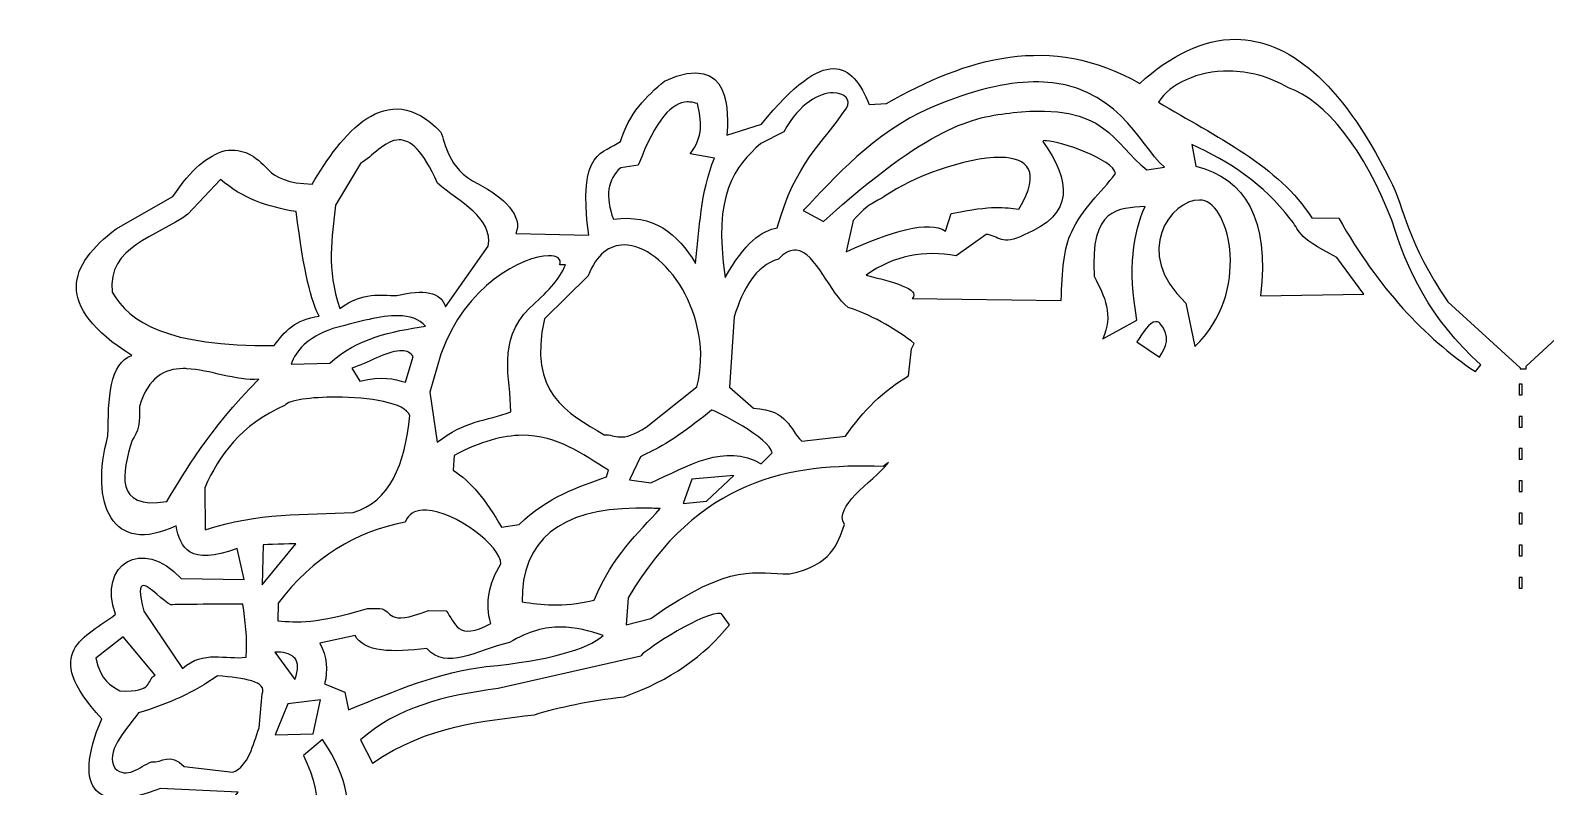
# Model space of a CAD drawing. Header units: centimetres. Extents: x -13.5 to 13.5, y -9.3 to 9.4.
# Drawn here: x -13.52 to 0.19, y 2.57 to 9.41 of the extents above; entities that cross this region are included whole.
import ezdxf

# ---------------------------------------------------------------- set-up
doc = ezdxf.new("R2010")
doc.units = ezdxf.units.CM
doc.header["$MEASUREMENT"] = 0
doc.layers.add('Layer 1', color=7, linetype='Continuous')

msp = doc.modelspace()

# ---------------------------------------------------------------- linework, layer by layer
at = {"layer": 'Layer 1', "color": 40, "lineweight": 25}
for points, knots in [([(2.5838, 9.34818), (2.11805, 9.34423), (1.64092, 8.97709), (1.19417, 8.08384), (1.19417, 8.08384), (1.04814, 7.79186), (1.04622, 7.52076), (0.66793, 6.97137), (0.66793, 6.97137), (0.66793, 6.97137), (0.0164, 6.37223), (0.0164, 6.37223), (0.0164, 6.37223), (0.0164, 6.37223), (0.0164, 6.34869), (0.0164, 6.34869), (0.0164, 6.34869), (0.0164, 6.34869), (-0.03751, 6.34869), (-0.03751, 6.34869), (-0.03751, 6.34869), (-0.03751, 6.34869), (-0.03751, 6.3578), (-0.03751, 6.3578), (-0.03751, 6.3578), (-0.03751, 6.3578), (-0.69056, 6.95542), (-0.69056, 6.95542), (-0.69056, 6.95542), (-1.06961, 7.50428), (-1.07188, 7.77611), (-1.21832, 8.06789), (-1.21832, 8.06789), (-1.66631, 8.96052), (-2.14372, 9.3274), (-2.60947, 9.33071), (-2.60947, 9.33071), (-2.90803, 9.33283), (-3.20176, 9.18514), (-3.4797, 8.93204), (-3.4797, 8.93204), (-4.29288, 9.3918), (-5.04159, 9.16355), (-5.77298, 8.74979), (-5.77298, 8.74979), (-5.77298, 8.74979), (-5.92865, 8.74144), (-5.92865, 8.74144), (-5.92865, 8.74144), (-6.08421, 9.11842), (-6.31592, 9.28777), (-6.90367, 8.56375), (-6.90367, 8.56375), (-6.90367, 8.56375), (-7.21653, 8.46275), (-7.21653, 8.46275), (-7.21653, 8.46275), (-7.2096, 8.63492), (-7.15977, 9.23493), (-7.78226, 8.95254), (-7.78226, 8.95254), (-7.94885, 8.81286), (-8.1043, 8.65987), (-8.18093, 8.40504), (-8.18093, 8.40504), (-8.32634, 8.29622), (-8.57584, 8.34378), (-8.46797, 7.55759), (-8.46797, 7.55759), (-8.46797, 7.55759), (-9.12786, 7.57354), (-9.12786, 7.57354), (-9.12786, 7.57354), (-9.05993, 7.72382), (-9.23585, 7.90705), (-9.46957, 8.02156), (-9.46957, 8.02156), (-9.75977, 8.16375), (-9.75653, 8.39858), (-9.81128, 8.49312), (-9.81128, 8.49312), (-10.29275, 9.00536), (-10.71512, 8.45964), (-10.97083, 8.02004), (-10.97083, 8.02004), (-11.18819, 8.02567), (-11.3032, 8.07929), (-11.36722, 8.14837), (-11.36722, 8.14837), (-11.49195, 8.28298), (-11.59482, 8.3445), (-11.75753, 8.32454), (-11.75753, 8.32454), (-11.92312, 8.2705), (-12.06342, 8.16559), (-12.23137, 7.90689), (-12.23137, 7.90689), (-12.23137, 7.90689), (-12.74698, 7.61529), (-12.74698, 7.61529), (-12.74698, 7.61529), (-13.17584, 7.28607), (-13.32318, 6.92535), (-12.60346, 6.46789), (-12.60346, 6.46789), (-12.8063, 6.40412), (-12.81815, 6.07964), (-12.81988, 5.74118), (-12.81988, 5.74118), (-12.98868, 5.13117), (-12.78242, 4.64836), (-12.20404, 4.9279), (-12.20404, 4.9279), (-12.16337, 4.72709), (-12.08349, 4.56202), (-11.65122, 4.72135), (-11.65122, 4.72135), (-11.65122, 4.72135), (-11.58591, 4.44266), (-11.58591, 4.44266), (-11.58591, 4.44266), (-11.58591, 4.44266), (-12.15847, 4.44949), (-12.15847, 4.44949), (-12.15847, 4.44949), (-12.50898, 4.83322), (-12.91457, 4.57797), (-12.75229, 4.12676), (-12.75229, 4.12676), (-13.0149, 3.9199), (-13.44734, 3.79579), (-12.87607, 3.18211), (-12.87607, 3.18211), (-13.15604, 2.51451), (-12.90729, 2.32654), (-12.34452, 2.55108), (-12.34452, 2.55108), (-12.34452, 2.55108), (-11.64211, 2.51691), (-11.64211, 2.51691), (-11.64211, 2.51691), (-11.64211, 2.51691), (-12.05596, 2.00966), (-12.05596, 2.00966), (-12.05596, 2.00966), (-12.47698, 2.29183), (-12.58909, 2.16091), (-12.62928, 2.00742), (-12.62928, 2.00742), (-12.62928, 2.00742), (-12.64219, 1.61711), (-12.64219, 1.61711), (-12.64219, 1.61711), (-12.89129, 1.66247), (-13.52295, -1.28695), (-12.78115, -1.42794), (-12.78115, -1.42794), (-12.74705, -1.43442), (-12.92087, -1.47806), (-12.92087, -1.47806), (-12.92087, -1.47806), (-13.02493, -2.00064), (-12.80673, -2.03399), (-12.72192, -2.27008), (-12.72192, -2.27008), (-12.72192, -2.27008), (-11.98078, -3.45848), (-11.98078, -3.45848), (-11.98078, -3.45848), (-11.98078, -3.45848), (-11.65046, -3.50632), (-11.65046, -3.50632), (-11.65046, -3.50632), (-11.65046, -3.50632), (-11.43176, -4.09938), (-11.43176, -4.09938), (-11.43176, -4.09938), (-11.43176, -4.09938), (-11.53579, -4.06293), (-11.53579, -4.06293), (-11.53579, -4.06293), (-11.73903, -3.80953), (-11.86637, -3.35495), (-12.33996, -3.81917), (-12.33996, -3.81917), (-12.33996, -3.81917), (-12.40451, -4.13127), (-12.40451, -4.13127), (-12.40451, -4.13127), (-13.06196, -4.24489), (-12.76443, -4.71861), (-12.71053, -5.10022), (-12.71053, -5.10022), (-12.95385, -5.63325), (-12.82334, -5.82105), (-12.24808, -5.59988), (-12.24808, -5.59988), (-11.88139, -5.70323), (-11.52085, -5.90752), (-11.12802, -5.63937), (-11.12802, -5.63937), (-11.12802, -5.63937), (-11.10752, -6.08132), (-11.10752, -6.08132), (-11.10752, -6.08132), (-11.37848, -5.86924), (-11.5159, -5.9837), (-11.58516, -6.09347), (-11.58516, -6.09347), (-11.58516, -6.09347), (-11.57757, -6.9356), (-11.57757, -6.9356), (-11.57757, -6.9356), (-11.57757, -6.9356), (-11.86385, -6.95003), (-11.86385, -6.95003), (-11.86385, -6.95003), (-11.98755, -6.96808), (-12.08862, -7.39706), (-12.19417, -7.74432), (-12.19417, -7.74432), (-12.19417, -7.74432), (-12.55031, -7.75723), (-12.55031, -7.75723), (-12.55031, -7.75723), (-12.61477, -8.05094), (-12.78338, -8.41893), (-13.16995, -8.80059), (-13.16995, -8.80059), (-13.16995, -8.80059), (-13.20716, -9.02536), (-13.20716, -9.02536), (-13.20716, -9.02536), (-13.08125, -9.10219), (-13.1071, -9.22827), (-13.11528, -9.34809), (-13.11528, -9.34809), (-13.11528, -9.34809), (13.11539, -9.31544), (13.11539, -9.31544), (13.11539, -9.31544), (13.10705, -9.19563), (13.08147, -9.06972), (13.20727, -8.99271), (13.20727, -8.99271), (13.20727, -8.99271), (13.1693, -8.76794), (13.1693, -8.76794), (13.1693, -8.76794), (12.7822, -8.3868), (12.61301, -8.01895), (12.54814, -7.72533), (12.54814, -7.72533), (12.54814, -7.72533), (12.19276, -7.71318), (12.19276, -7.71318), (12.19276, -7.71318), (12.08673, -7.36607), (11.98464, -6.93677), (11.86092, -6.91889), (11.86092, -6.91889), (11.86092, -6.91889), (11.57464, -6.90522), (11.57464, -6.90522), (11.57464, -6.90522), (11.57464, -6.90522), (11.58071, -6.06309), (11.58071, -6.06309), (11.58071, -6.06309), (11.5113, -5.95342), (11.37374, -5.83924), (11.10307, -6.0517), (11.10307, -6.0517), (11.10307, -6.0517), (11.12357, -5.60899), (11.12357, -5.60899), (11.12357, -5.60899), (11.51677, -5.8766), (11.87633, -5.67259), (12.24287, -5.56874), (12.24287, -5.56874), (12.81844, -5.78912), (12.94938, -5.60025), (12.70532, -5.06756), (12.70532, -5.06756), (12.75869, -4.68588), (13.05538, -4.21208), (12.39778, -4.09937), (12.39778, -4.09937), (12.39778, -4.09937), (12.33247, -3.78803), (12.33247, -3.78803), (12.33247, -3.78803), (11.85824, -3.32445), (11.73196, -3.77886), (11.52907, -4.03254), (11.52907, -4.03254), (11.52907, -4.03254), (11.42504, -4.06899), (11.42504, -4.06899), (11.42504, -4.06899), (11.42504, -4.06899), (11.64298, -3.47593), (11.64298, -3.47593), (11.64298, -3.47593), (11.64298, -3.47593), (11.97254, -3.42809), (11.97254, -3.42809), (11.97254, -3.42809), (11.97254, -3.42809), (12.71216, -2.23817), (12.71216, -2.23817), (12.71216, -2.23817), (12.79665, -2.00197), (13.01514, -1.96859), (12.91035, -1.44615), (12.91035, -1.44615), (12.91035, -1.44615), (12.73654, -1.40256), (12.77063, -1.39603), (12.77063, -1.39603), (13.51223, -1.25402), (12.87615, 1.69472), (12.62711, 1.64902), (12.62711, 1.64902), (12.62711, 1.64902), (12.61344, 2.03933), (12.61344, 2.03933), (12.61344, 2.03933), (12.57304, 2.19277), (12.46151, 2.32356), (12.04088, 2.04085), (12.04088, 2.04085), (12.04088, 2.04085), (11.62627, 2.54734), (11.62627, 2.54734), (11.62627, 2.54734), (11.62627, 2.54734), (12.32868, 2.58227), (12.32868, 2.58227), (12.32868, 2.58227), (12.89176, 2.35851), (13.13961, 2.54685), (12.85871, 3.21406), (12.85871, 3.21406), (13.42914, 3.82852), (12.99631, 3.95221), (12.73342, 4.15871), (12.73342, 4.15871), (12.89507, 4.61015), (12.48957, 4.86489), (12.1396, 4.48068), (12.1396, 4.48068), (12.1396, 4.48068), (11.56628, 4.47309), (11.56628, 4.47309), (11.56628, 4.47309), (11.56628, 4.47309), (11.63234, 4.75178), (11.63234, 4.75178), (11.63234, 4.75178), (12.06483, 4.59304), (12.14476, 4.75746), (12.18516, 4.95833), (12.18516, 4.95833), (12.76393, 4.67959), (12.96912, 5.16411), (12.79949, 5.77389), (12.79949, 5.77389), (12.79729, 6.11235), (12.78524, 6.43635), (12.58231, 6.49984), (12.58231, 6.49984), (13.30139, 6.95828), (13.15286, 7.3186), (12.72356, 7.64724), (12.72356, 7.64724), (12.72356, 7.64724), (12.20795, 7.93884), (12.20795, 7.93884), (12.20795, 7.93884), (12.03965, 8.19731), (11.89901, 8.30116), (11.73335, 8.35497), (11.73335, 8.35497), (11.57061, 8.37471), (11.46834, 8.31282), (11.3438, 8.17804), (11.3438, 8.17804), (11.27988, 8.10887), (11.16476, 8.05564), (10.94741, 8.04971), (10.94741, 8.04971), (10.6911, 8.48896), (10.26786, 9.03342), (9.7871, 8.52051), (9.7871, 8.52051), (9.73248, 8.42589), (9.73615, 8.19229), (9.44615, 8.04971), (9.44615, 8.04971), (9.21258, 7.93488), (9.03706, 7.75111), (9.10519, 7.60093), (9.10519, 7.60093), (9.10519, 7.60093), (8.4453, 7.58346), (8.4453, 7.58346), (8.4453, 7.58346), (8.55209, 8.3698), (8.3023, 8.32153), (8.15674, 8.43015), (8.15674, 8.43015), (8.07977, 8.68488), (7.9241, 8.8382), (7.75732, 8.97765), (7.75732, 8.97765), (7.13444, 9.25918), (7.18519, 8.65926), (7.19235, 8.4871), (7.19235, 8.4871), (7.19235, 8.4871), (6.87875, 8.5873), (6.87875, 8.5873), (6.87875, 8.5873), (6.29, 9.31051), (6.05877, 9.14066), (5.90373, 8.76347), (5.90373, 8.76347), (5.90373, 8.76347), (5.74806, 8.77258), (5.74806, 8.77258), (5.74806, 8.77258), (5.0161, 9.18533), (4.26733, 9.41191), (3.45478, 8.95103), (3.45478, 8.95103), (3.17649, 9.20374), (2.88235, 9.35071), (2.58379, 9.34818), (2.58379, 9.34818), (2.58379, 9.34818), (2.5838, 9.34818), (2.5838, 9.34818)], [0, 0, 0, 0, 0.00892857, 0.00892857, 0.00892857, 0.00892857, 0.01785714, 0.01785714, 0.01785714, 0.01785714, 0.02678571, 0.02678571, 0.02678571, 0.02678571, 0.03571429, 0.03571429, 0.03571429, 0.03571429, 0.04464286, 0.04464286, 0.04464286, 0.04464286, 0.05357143, 0.05357143, 0.05357143, 0.05357143, 0.0625, 0.0625, 0.0625, 0.0625, 0.07142857, 0.07142857, 0.07142857, 0.07142857, 0.08035714, 0.08035714, 0.08035714, 0.08035714, 0.08928571, 0.08928571, 0.08928571, 0.08928571, 0.09821429, 0.09821429, 0.09821429, 0.09821429, 0.10714286, 0.10714286, 0.10714286, 0.10714286, 0.11607143, 0.11607143, 0.11607143, 0.11607143, 0.125, 0.125, 0.125, 0.125, 0.13392857, 0.13392857, 0.13392857, 0.13392857, 0.14285714, 0.14285714, 0.14285714, 0.14285714, 0.15178571, 0.15178571, 0.15178571, 0.15178571, 0.16071429, 0.16071429, 0.16071429, 0.16071429, 0.16964286, 0.16964286, 0.16964286, 0.16964286, 0.17857143, 0.17857143, 0.17857143, 0.17857143, 0.1875, 0.1875, 0.1875, 0.1875, 0.19642857, 0.19642857, 0.19642857, 0.19642857, 0.20535714, 0.20535714, 0.20535714, 0.20535714, 0.21428571, 0.21428571, 0.21428571, 0.21428571, 0.22321429, 0.22321429, 0.22321429, 0.22321429, 0.23214286, 0.23214286, 0.23214286, 0.23214286, 0.24107143, 0.24107143, 0.24107143, 0.24107143, 0.25, 0.25, 0.25, 0.25, 0.25892857, 0.25892857, 0.25892857, 0.25892857, 0.26785714, 0.26785714, 0.26785714, 0.26785714, 0.27678571, 0.27678571, 0.27678571, 0.27678571, 0.28571429, 0.28571429, 0.28571429, 0.28571429, 0.29464286, 0.29464286, 0.29464286, 0.29464286, 0.30357143, 0.30357143, 0.30357143, 0.30357143, 0.3125, 0.3125, 0.3125, 0.3125, 0.32142857, 0.32142857, 0.32142857, 0.32142857, 0.33035714, 0.33035714, 0.33035714, 0.33035714, 0.33928571, 0.33928571, 0.33928571, 0.33928571, 0.34821429, 0.34821429, 0.34821429, 0.34821429, 0.35714286, 0.35714286, 0.35714286, 0.35714286, 0.36607143, 0.36607143, 0.36607143, 0.36607143, 0.375, 0.375, 0.375, 0.375, 0.38392857, 0.38392857, 0.38392857, 0.38392857, 0.39285714, 0.39285714, 0.39285714, 0.39285714, 0.40178571, 0.40178571, 0.40178571, 0.40178571, 0.41071429, 0.41071429, 0.41071429, 0.41071429, 0.41964286, 0.41964286, 0.41964286, 0.41964286, 0.42857143, 0.42857143, 0.42857143, 0.42857143, 0.4375, 0.4375, 0.4375, 0.4375, 0.44642857, 0.44642857, 0.44642857, 0.44642857, 0.45535714, 0.45535714, 0.45535714, 0.45535714, 0.46428571, 0.46428571, 0.46428571, 0.46428571, 0.47321429, 0.47321429, 0.47321429, 0.47321429, 0.48214286, 0.48214286, 0.48214286, 0.48214286, 0.49107143, 0.49107143, 0.49107143, 0.49107143, 0.5, 0.5, 0.5, 0.5, 0.50892857, 0.50892857, 0.50892857, 0.50892857, 0.51785714, 0.51785714, 0.51785714, 0.51785714, 0.52678571, 0.52678571, 0.52678571, 0.52678571, 0.53571429, 0.53571429, 0.53571429, 0.53571429, 0.54464286, 0.54464286, 0.54464286, 0.54464286, 0.55357143, 0.55357143, 0.55357143, 0.55357143, 0.5625, 0.5625, 0.5625, 0.5625, 0.57142857, 0.57142857, 0.57142857, 0.57142857, 0.58035714, 0.58035714, 0.58035714, 0.58035714, 0.58928571, 0.58928571, 0.58928571, 0.58928571, 0.59821429, 0.59821429, 0.59821429, 0.59821429, 0.60714286, 0.60714286, 0.60714286, 0.60714286, 0.61607143, 0.61607143, 0.61607143, 0.61607143, 0.625, 0.625, 0.625, 0.625, 0.63392857, 0.63392857, 0.63392857, 0.63392857, 0.64285714, 0.64285714, 0.64285714, 0.64285714, 0.65178571, 0.65178571, 0.65178571, 0.65178571, 0.66071429, 0.66071429, 0.66071429, 0.66071429, 0.66964286, 0.66964286, 0.66964286, 0.66964286, 0.67857143, 0.67857143, 0.67857143, 0.67857143, 0.6875, 0.6875, 0.6875, 0.6875, 0.69642857, 0.69642857, 0.69642857, 0.69642857, 0.70535714, 0.70535714, 0.70535714, 0.70535714, 0.71428571, 0.71428571, 0.71428571, 0.71428571, 0.72321429, 0.72321429, 0.72321429, 0.72321429, 0.73214286, 0.73214286, 0.73214286, 0.73214286, 0.74107143, 0.74107143, 0.74107143, 0.74107143, 0.75, 0.75, 0.75, 0.75, 0.75892857, 0.75892857, 0.75892857, 0.75892857, 0.76785714, 0.76785714, 0.76785714, 0.76785714, 0.77678571, 0.77678571, 0.77678571, 0.77678571, 0.78571429, 0.78571429, 0.78571429, 0.78571429, 0.79464286, 0.79464286, 0.79464286, 0.79464286, 0.80357143, 0.80357143, 0.80357143, 0.80357143, 0.8125, 0.8125, 0.8125, 0.8125, 0.82142857, 0.82142857, 0.82142857, 0.82142857, 0.83035714, 0.83035714, 0.83035714, 0.83035714, 0.83928571, 0.83928571, 0.83928571, 0.83928571, 0.84821429, 0.84821429, 0.84821429, 0.84821429, 0.85714286, 0.85714286, 0.85714286, 0.85714286, 0.86607143, 0.86607143, 0.86607143, 0.86607143, 0.875, 0.875, 0.875, 0.875, 0.88392857, 0.88392857, 0.88392857, 0.88392857, 0.89285714, 0.89285714, 0.89285714, 0.89285714, 0.90178571, 0.90178571, 0.90178571, 0.90178571, 0.91071429, 0.91071429, 0.91071429, 0.91071429, 0.91964286, 0.91964286, 0.91964286, 0.91964286, 0.92857143, 0.92857143, 0.92857143, 0.92857143, 0.9375, 0.9375, 0.9375, 0.9375, 0.94642857, 0.94642857, 0.94642857, 0.94642857, 0.95535714, 0.95535714, 0.95535714, 0.95535714, 0.96428571, 0.96428571, 0.96428571, 0.96428571, 0.97321429, 0.97321429, 0.97321429, 0.97321429, 0.98214286, 0.98214286, 0.98214286, 0.98214286, 1, 1, 1, 1]), ([(-4.44183, 8.94496), (-4.42551, 8.94522), (-4.40979, 8.94525), (-4.39399, 8.94496), (-4.39399, 8.94496), (-3.69511, 8.9323), (-3.49541, 8.39352), (-3.25646, 8.17193), (-3.25646, 8.17193), (-3.25646, 8.17193), (-3.41669, 8.14991), (-3.41669, 8.14991), (-3.41669, 8.14991), (-3.72099, 8.38109), (-3.7756, 8.76076), (-4.6256, 8.66704), (-4.6256, 8.66704), (-4.9924, 8.62804), (-5.38844, 8.54739), (-6.34252, 7.68063), (-6.34252, 7.68063), (-6.34252, 7.68063), (-6.52629, 7.78087), (-6.52629, 7.78087), (-6.52629, 7.78087), (-6.23362, 8.08365), (-5.90749, 8.47234), (-5.37358, 8.71185), (-5.37358, 8.71185), (-4.99018, 8.87372), (-4.6866, 8.94104), (-4.44184, 8.94497), (-4.44184, 8.94497), (-4.44184, 8.94497), (-4.44183, 8.94496), (-4.44183, 8.94496)], [0, 0, 0, 0, 0.1, 0.1, 0.1, 0.1, 0.2, 0.2, 0.2, 0.2, 0.3, 0.3, 0.3, 0.3, 0.4, 0.4, 0.4, 0.4, 0.5, 0.5, 0.5, 0.5, 0.6, 0.6, 0.6, 0.6, 0.7, 0.7, 0.7, 0.7, 0.8, 0.8, 0.8, 0.8, 1, 1, 1, 1]), ([(-2.66948, 9.04292), (-2.49697, 9.04132), (-2.31066, 8.99629), (-2.13489, 8.89105), (-2.13489, 8.89105), (-1.80363, 8.78481), (-1.43973, 8.32045), (-1.19936, 7.69429), (-1.19936, 7.69429), (-1.06121, 7.24594), (-0.85531, 6.80402), (-0.39216, 6.38439), (-0.39216, 6.38439), (-0.39216, 6.38439), (-0.44228, 6.32288), (-0.44228, 6.32288), (-0.44228, 6.32288), (-0.90184, 6.63367), (-1.32082, 7.07589), (-1.67852, 7.71251), (-1.67852, 7.71251), (-1.67852, 7.71251), (-1.92379, 7.71555), (-1.92379, 7.71555), (-1.92379, 7.71555), (-2.21703, 8.18187), (-2.7944, 8.45089), (-3.31039, 8.76195), (-3.31039, 8.76195), (-3.20664, 8.92682), (-2.95701, 9.04558), (-2.66949, 9.04291), (-2.66949, 9.04291), (-2.66949, 9.04291), (-2.66948, 9.04292), (-2.66948, 9.04292)], [0, 0, 0, 0, 0.1, 0.1, 0.1, 0.1, 0.2, 0.2, 0.2, 0.2, 0.3, 0.3, 0.3, 0.3, 0.4, 0.4, 0.4, 0.4, 0.5, 0.5, 0.5, 0.5, 0.6, 0.6, 0.6, 0.6, 0.7, 0.7, 0.7, 0.7, 0.8, 0.8, 0.8, 0.8, 1, 1, 1, 1]), ([(-6.25595, 8.84624), (-6.14881, 8.8471), (-6.08771, 8.78058), (-6.13521, 8.7088), (-6.13521, 8.7088), (-6.35128, 8.38221), (-6.60073, 8.21637), (-6.76092, 7.62367), (-6.76092, 7.62367), (-6.90243, 7.60181), (-7.05498, 7.48988), (-7.23248, 7.17489), (-7.23248, 7.17489), (-7.34958, 7.93384), (-7.1413, 8.17815), (-6.91127, 8.38683), (-6.91127, 8.38683), (-6.91127, 8.38683), (-6.70169, 8.49466), (-6.70169, 8.49466), (-6.70169, 8.49466), (-6.55715, 8.75808), (-6.37737, 8.84527), (-6.25594, 8.84625), (-6.25594, 8.84625), (-6.25594, 8.84625), (-6.25595, 8.84624), (-6.25595, 8.84624)], [0, 0, 0, 0, 0.125, 0.125, 0.125, 0.125, 0.25, 0.25, 0.25, 0.25, 0.375, 0.375, 0.375, 0.375, 0.5, 0.5, 0.5, 0.5, 0.625, 0.625, 0.625, 0.625, 0.75, 0.75, 0.75, 0.75, 1, 1, 1, 1]), ([(-7.57648, 8.76347), (-7.56869, 8.76384), (-7.56063, 8.76323), (-7.55294, 8.76271), (-7.55294, 8.76271), (-7.52988, 8.76117), (-7.50737, 8.75594), (-7.4846, 8.74828), (-7.4846, 8.74828), (-7.44656, 8.59646), (-7.42733, 8.4449), (-7.55066, 8.29494), (-7.55066, 8.29494), (-7.55066, 8.29494), (-7.32969, 8.25621), (-7.32969, 8.25621), (-7.32969, 8.25621), (-7.45903, 7.93858), (-7.4633, 7.61962), (-7.50131, 7.30093), (-7.50131, 7.30093), (-7.66217, 7.57627), (-7.88441, 7.75121), (-8.24473, 7.70263), (-8.24473, 7.70263), (-8.31894, 7.90747), (-8.29967, 8.06372), (-8.17867, 8.16812), (-8.17867, 8.16812), (-8.17867, 8.16812), (-8.0192, 8.19014), (-8.0192, 8.19014), (-8.0192, 8.19014), (-7.85575, 8.62099), (-7.71145, 8.75707), (-7.57649, 8.76346), (-7.57649, 8.76346), (-7.57649, 8.76346), (-7.57648, 8.76347), (-7.57648, 8.76347)], [0, 0, 0, 0, 0.09090909, 0.09090909, 0.09090909, 0.09090909, 0.18181818, 0.18181818, 0.18181818, 0.18181818, 0.27272727, 0.27272727, 0.27272727, 0.27272727, 0.36363636, 0.36363636, 0.36363636, 0.36363636, 0.45454545, 0.45454545, 0.45454545, 0.45454545, 0.54545455, 0.54545455, 0.54545455, 0.54545455, 0.63636364, 0.63636364, 0.63636364, 0.63636364, 0.72727273, 0.72727273, 0.72727273, 0.72727273, 0.81818182, 0.81818182, 0.81818182, 0.81818182, 1, 1, 1, 1]), ([(-10.18413, 8.42024), (-10.08185, 8.42091), (-9.96838, 8.32921), (-9.8371, 8.02765), (-9.8371, 8.02765), (-9.63353, 7.85588), (-9.33599, 7.71763), (-9.37693, 7.45737), (-9.37693, 7.45737), (-9.37693, 7.45737), (-9.76345, 6.90987), (-9.76345, 6.90987), (-9.76345, 6.90987), (-9.80518, 7.04706), (-9.96445, 7.06914), (-10.20464, 7.01238), (-10.20464, 7.01238), (-10.36124, 7.0114), (-10.5007, 7.05052), (-10.72101, 6.89544), (-10.72101, 6.89544), (-10.84647, 7.25311), (-10.79033, 7.5363), (-10.75974, 7.82946), (-10.75974, 7.82946), (-10.75974, 7.82946), (-10.53497, 8.20762), (-10.53497, 8.20762), (-10.53497, 8.20762), (-10.42875, 8.26577), (-10.31564, 8.41938), (-10.18414, 8.42024), (-10.18414, 8.42024), (-10.18414, 8.42024), (-10.18413, 8.42024), (-10.18413, 8.42024)], [0, 0, 0, 0, 0.1, 0.1, 0.1, 0.1, 0.2, 0.2, 0.2, 0.2, 0.3, 0.3, 0.3, 0.3, 0.4, 0.4, 0.4, 0.4, 0.5, 0.5, 0.5, 0.5, 0.6, 0.6, 0.6, 0.6, 0.7, 0.7, 0.7, 0.7, 0.8, 0.8, 0.8, 0.8, 1, 1, 1, 1]), ([(-4.33856, 8.4134), (-4.3348, 8.41359), (-4.33031, 8.41288), (-4.32565, 8.41264), (-4.32565, 8.41264), (-4.1951, 8.40579), (-3.7225, 8.24613), (-3.69842, 8.11649), (-3.69842, 8.11649), (-3.8314, 7.938), (-4.0046, 7.80028), (-4.09785, 7.58114), (-4.09785, 7.58114), (-4.1678, 7.45716), (-4.18449, 7.22168), (-4.19125, 6.96757), (-4.19125, 6.96757), (-4.19125, 6.96757), (-5.5414, 6.98352), (-5.5414, 6.98352), (-5.5414, 6.98352), (-5.45528, 7.0745), (-5.72635, 7.13376), (-5.95525, 7.1969), (-5.95525, 7.1969), (-5.70055, 7.37714), (-5.42825, 7.42134), (-5.14349, 7.37231), (-5.14349, 7.37231), (-5.14349, 7.37231), (-4.87164, 7.56519), (-4.87164, 7.56519), (-4.87164, 7.56519), (-4.76197, 7.55753), (-4.72572, 7.45321), (-4.52765, 7.56063), (-4.52765, 7.56063), (-4.06751, 7.74563), (-4.10286, 8.04948), (-4.35831, 8.4058), (-4.35831, 8.4058), (-4.3565, 8.41017), (-4.34983, 8.41287), (-4.33857, 8.41339), (-4.33857, 8.41339), (-4.33857, 8.41339), (-4.33856, 8.4134), (-4.33856, 8.4134)], [0, 0, 0, 0, 0.07692308, 0.07692308, 0.07692308, 0.07692308, 0.15384615, 0.15384615, 0.15384615, 0.15384615, 0.23076923, 0.23076923, 0.23076923, 0.23076923, 0.30769231, 0.30769231, 0.30769231, 0.30769231, 0.38461538, 0.38461538, 0.38461538, 0.38461538, 0.46153846, 0.46153846, 0.46153846, 0.46153846, 0.53846154, 0.53846154, 0.53846154, 0.53846154, 0.61538462, 0.61538462, 0.61538462, 0.61538462, 0.69230769, 0.69230769, 0.69230769, 0.69230769, 0.76923077, 0.76923077, 0.76923077, 0.76923077, 0.84615385, 0.84615385, 0.84615385, 0.84615385, 1, 1, 1, 1]), ([(-3.00815, 8.37847), (-2.66865, 8.22463), (-2.35948, 8.02068), (-2.1197, 7.70492), (-2.1197, 7.70492), (-2.02328, 7.60293), (-2.08808, 7.55178), (-1.69522, 7.35713), (-1.69522, 7.35713), (-1.69522, 7.35713), (-1.45298, 7.02301), (-1.45298, 7.02301), (-1.45298, 7.02301), (-1.45298, 7.02301), (-2.38624, 7.00858), (-2.38624, 7.00858), (-2.38624, 7.00858), (-2.3057, 7.70347), (-2.52434, 8.06972), (-2.97399, 8.1818), (-2.97399, 8.1818), (-2.97399, 8.1818), (-3.00816, 8.37847), (-3.00816, 8.37847), (-3.00816, 8.37847), (-3.00816, 8.37847), (-3.00815, 8.37847), (-3.00815, 8.37847)], [0, 0, 0, 0, 0.125, 0.125, 0.125, 0.125, 0.25, 0.25, 0.25, 0.25, 0.375, 0.375, 0.375, 0.375, 0.5, 0.5, 0.5, 0.5, 0.625, 0.625, 0.625, 0.625, 0.75, 0.75, 0.75, 0.75, 1, 1, 1, 1]), ([(-4.74102, 8.26153), (-4.49646, 8.25883), (-4.36621, 8.13857), (-4.57396, 7.79452), (-4.57396, 7.79452), (-4.70686, 7.80651), (-4.80286, 7.83292), (-5.18828, 7.75351), (-5.18828, 7.75351), (-5.18828, 7.75351), (-5.23916, 7.59404), (-5.23916, 7.59404), (-5.23916, 7.59404), (-5.38949, 7.69586), (-5.72286, 7.59669), (-6.13749, 7.408), (-6.13749, 7.408), (-6.13749, 7.408), (-6.07294, 7.68972), (-6.07294, 7.68972), (-6.07294, 7.68972), (-5.92717, 7.8604), (-5.8902, 7.84095), (-5.77527, 7.91905), (-5.77527, 7.91905), (-5.5587, 8.07468), (-5.05545, 8.26499), (-4.74102, 8.26152), (-4.74102, 8.26152), (-4.74102, 8.26152), (-4.74102, 8.26153), (-4.74102, 8.26153)], [0, 0, 0, 0, 0.11111111, 0.11111111, 0.11111111, 0.11111111, 0.22222222, 0.22222222, 0.22222222, 0.22222222, 0.33333333, 0.33333333, 0.33333333, 0.33333333, 0.44444444, 0.44444444, 0.44444444, 0.44444444, 0.55555556, 0.55555556, 0.55555556, 0.55555556, 0.66666667, 0.66666667, 0.66666667, 0.66666667, 0.77777778, 0.77777778, 0.77777778, 0.77777778, 1, 1, 1, 1]), ([(-11.80081, 8.06258), (-11.61021, 7.89315), (-11.37322, 7.81142), (-11.11586, 7.77174), (-11.11586, 7.77174), (-11.04859, 7.21819), (-10.97919, 6.95348), (-10.90704, 6.82406), (-10.90704, 6.82406), (-11.12439, 6.79808), (-11.22514, 6.6831), (-11.31482, 6.55904), (-11.31482, 6.55904), (-12.28931, 6.55169), (-12.62181, 6.76721), (-12.78115, 7.04275), (-12.78115, 7.04275), (-12.82889, 7.45721), (-12.3753, 7.54404), (-12.09848, 7.74668), (-12.09848, 7.74668), (-12.09848, 7.74668), (-11.80081, 8.06258), (-11.80081, 8.06258)], [0, 0, 0, 0, 0.14285714, 0.14285714, 0.14285714, 0.14285714, 0.28571429, 0.28571429, 0.28571429, 0.28571429, 0.42857143, 0.42857143, 0.42857143, 0.42857143, 0.57142857, 0.57142857, 0.57142857, 0.57142857, 0.71428571, 0.71428571, 0.71428571, 0.71428571, 1, 1, 1, 1]), ([(-2.94057, 7.87578), (-2.93235, 7.87562), (-2.92424, 7.87544), (-2.91627, 7.87426), (-2.91627, 7.87426), (-2.66121, 7.83643), (-2.47076, 7.0383), (-2.98082, 6.54917), (-2.98082, 6.54917), (-2.98082, 6.54917), (-3.06207, 6.94252), (-3.06207, 6.94252), (-3.06207, 6.94252), (-3.55436, 7.40268), (-3.19538, 7.88075), (-2.94057, 7.87578)], [0, 0, 0, 0, 0.2, 0.2, 0.2, 0.2, 0.4, 0.4, 0.4, 0.4, 0.6, 0.6, 0.6, 0.6, 1, 1, 1, 1]), ([(-3.43264, 7.81882), (-3.5385, 7.5727), (-3.59242, 7.26465), (-3.50554, 6.78836), (-3.50554, 6.78836), (-3.50554, 6.78836), (-3.8146, 6.62054), (-3.8146, 6.62054), (-3.8146, 6.62054), (-3.71699, 6.82826), (-3.79786, 7.00772), (-3.89357, 7.18551), (-3.89357, 7.18551), (-3.93082, 7.81213), (-3.6743, 7.79898), (-3.43264, 7.81882)], [0, 0, 0, 0, 0.2, 0.2, 0.2, 0.2, 0.4, 0.4, 0.4, 0.4, 0.6, 0.6, 0.6, 0.6, 1, 1, 1, 1]), ([(-8.14752, 7.46952), (-7.7832, 7.46921), (-7.32427, 6.83028), (-7.48915, 6.18392), (-7.48915, 6.18392), (-7.48915, 6.18392), (-7.94705, 5.82094), (-7.94705, 5.82094), (-7.94705, 5.82094), (-8.17808, 5.67096), (-8.21761, 5.75576), (-8.32901, 5.75184), (-8.32901, 5.75184), (-8.66413, 5.95016), (-9.01742, 6.13033), (-8.86968, 6.80052), (-8.86968, 6.80052), (-8.86968, 6.80052), (-8.47177, 7.18931), (-8.47177, 7.18931), (-8.47177, 7.18931), (-8.39878, 7.38623), (-8.2793, 7.46963), (-8.14752, 7.46951), (-8.14752, 7.46951), (-8.14752, 7.46951), (-8.14752, 7.46952), (-8.14752, 7.46952)], [0, 0, 0, 0, 0.125, 0.125, 0.125, 0.125, 0.25, 0.25, 0.25, 0.25, 0.375, 0.375, 0.375, 0.375, 0.5, 0.5, 0.5, 0.5, 0.625, 0.625, 0.625, 0.625, 0.75, 0.75, 0.75, 0.75, 1, 1, 1, 1]), ([(-6.60905, 7.42244), (-6.60311, 7.42274), (-6.59741, 7.42292), (-6.59158, 7.42244), (-6.59158, 7.42244), (-6.41098, 7.40755), (-6.28369, 7.02572), (-6.1185, 6.90455), (-6.1185, 6.90455), (-5.8622, 6.81418), (-5.6792, 6.6998), (-5.52088, 6.57802), (-5.52088, 6.57802), (-5.52088, 6.57802), (-5.5467, 6.52942), (-5.5467, 6.52942), (-5.5467, 6.52942), (-5.5467, 6.52942), (-5.57328, 6.28415), (-5.57328, 6.28415), (-5.57328, 6.28415), (-5.79692, 6.15353), (-5.98498, 5.96846), (-6.14432, 5.73893), (-6.14432, 5.73893), (-6.14432, 5.73893), (-6.53767, 5.69413), (-6.53767, 5.69413), (-6.53767, 5.69413), (-6.66158, 5.80323), (-6.64618, 5.9696), (-6.97582, 5.99332), (-6.97582, 5.99332), (-6.97582, 5.99332), (-7.19452, 6.18088), (-7.19452, 6.18088), (-7.19452, 6.18088), (-7.19452, 6.18088), (-7.15048, 6.81799), (-7.15048, 6.81799), (-7.15048, 6.81799), (-7.0723, 7.07659), (-6.95807, 7.27957), (-6.75181, 7.34119), (-6.75181, 7.34119), (-6.70035, 7.39584), (-6.65291, 7.42019), (-6.60905, 7.42244)], [0, 0, 0, 0, 0.07692308, 0.07692308, 0.07692308, 0.07692308, 0.15384615, 0.15384615, 0.15384615, 0.15384615, 0.23076923, 0.23076923, 0.23076923, 0.23076923, 0.30769231, 0.30769231, 0.30769231, 0.30769231, 0.38461538, 0.38461538, 0.38461538, 0.38461538, 0.46153846, 0.46153846, 0.46153846, 0.46153846, 0.53846154, 0.53846154, 0.53846154, 0.53846154, 0.61538462, 0.61538462, 0.61538462, 0.61538462, 0.69230769, 0.69230769, 0.69230769, 0.69230769, 0.76923077, 0.76923077, 0.76923077, 0.76923077, 0.84615385, 0.84615385, 0.84615385, 0.84615385, 1, 1, 1, 1]), ([(-8.83171, 7.37232), (-8.75604, 7.37291), (-8.71393, 7.34407), (-8.72844, 7.29031), (-8.72844, 7.29031), (-8.72844, 7.29031), (-8.67908, 7.28955), (-8.67908, 7.28955), (-8.67908, 7.28955), (-8.72717, 7.15918), (-8.85744, 7.03001), (-9.00257, 6.90076), (-9.00257, 6.90076), (-9.30465, 6.58921), (-9.17326, 6.27266), (-9.17343, 5.95763), (-9.17343, 5.95763), (-9.39243, 5.87747), (-9.58988, 5.87996), (-9.83939, 5.6835), (-9.83939, 5.6835), (-9.83939, 5.6835), (-9.90773, 6.13836), (-9.90773, 6.13836), (-9.90773, 6.13836), (-9.90773, 6.13836), (-9.80598, 6.48007), (-9.80598, 6.48007), (-9.80598, 6.48007), (-9.58909, 7.10661), (-9.05873, 7.37056), (-8.83172, 7.37232), (-8.83172, 7.37232), (-8.83172, 7.37232), (-8.83171, 7.37232), (-8.83171, 7.37232)], [0, 0, 0, 0, 0.1, 0.1, 0.1, 0.1, 0.2, 0.2, 0.2, 0.2, 0.3, 0.3, 0.3, 0.3, 0.4, 0.4, 0.4, 0.4, 0.5, 0.5, 0.5, 0.5, 0.6, 0.6, 0.6, 0.6, 0.7, 0.7, 0.7, 0.7, 0.8, 0.8, 0.8, 0.8, 1, 1, 1, 1]), ([(-10.22286, 6.82861), (-10.21188, 6.82893), (-10.20085, 6.8288), (-10.19021, 6.82861), (-10.19021, 6.82861), (-10.08805, 6.82677), (-10.00296, 6.8009), (-9.94418, 6.73369), (-9.94418, 6.73369), (-10.25734, 6.68933), (-10.56226, 6.62301), (-10.81289, 6.40033), (-10.81289, 6.40033), (-10.81289, 6.40033), (-11.16296, 6.39198), (-11.16296, 6.39198), (-11.16296, 6.39198), (-11.11326, 6.51257), (-11.02857, 6.62648), (-10.7848, 6.71243), (-10.7848, 6.71243), (-10.5892, 6.76376), (-10.38762, 6.82385), (-10.22287, 6.82861), (-10.22287, 6.82861), (-10.22287, 6.82861), (-10.22286, 6.82861), (-10.22286, 6.82861)], [0, 0, 0, 0, 0.125, 0.125, 0.125, 0.125, 0.25, 0.25, 0.25, 0.25, 0.375, 0.375, 0.375, 0.375, 0.5, 0.5, 0.5, 0.5, 0.625, 0.625, 0.625, 0.625, 0.75, 0.75, 0.75, 0.75, 1, 1, 1, 1]), ([(-3.3362, 6.7747), (-3.33293, 6.77491), (-3.32955, 6.7751), (-3.32633, 6.7747), (-3.32633, 6.7747), (-3.31667, 6.77349), (-3.30716, 6.76956), (-3.29747, 6.76179), (-3.29747, 6.76179), (-3.19153, 6.63681), (-3.24744, 6.54628), (-3.30051, 6.45501), (-3.30051, 6.45501), (-3.30051, 6.45501), (-3.50782, 6.59245), (-3.50782, 6.59245), (-3.50782, 6.59245), (-3.45035, 6.67549), (-3.39276, 6.77111), (-3.3362, 6.7747)], [0, 0, 0, 0, 0.16666667, 0.16666667, 0.16666667, 0.16666667, 0.33333333, 0.33333333, 0.33333333, 0.33333333, 0.5, 0.5, 0.5, 0.5, 0.66666667, 0.66666667, 0.66666667, 0.66666667, 1, 1, 1, 1]), ([(-10.17881, 6.51196), (-10.17072, 6.5125), (-10.1629, 6.51231), (-10.15527, 6.51196), (-10.15527, 6.51196), (-10.11458, 6.51007), (-10.08069, 6.49435), (-10.05731, 6.4588), (-10.05731, 6.4588), (-10.05731, 6.4588), (-10.12793, 6.22643), (-10.12793, 6.22643), (-10.12793, 6.22643), (-10.23124, 6.25749), (-10.33831, 6.28582), (-10.53875, 6.23782), (-10.53875, 6.23782), (-10.53875, 6.23782), (-10.61165, 6.35476), (-10.61165, 6.35476), (-10.61165, 6.35476), (-10.47138, 6.39964), (-10.30024, 6.50382), (-10.17881, 6.51195), (-10.17881, 6.51195), (-10.17881, 6.51195), (-10.17881, 6.51196), (-10.17881, 6.51196)], [0, 0, 0, 0, 0.125, 0.125, 0.125, 0.125, 0.25, 0.25, 0.25, 0.25, 0.375, 0.375, 0.375, 0.375, 0.5, 0.5, 0.5, 0.5, 0.625, 0.625, 0.625, 0.625, 0.75, 0.75, 0.75, 0.75, 1, 1, 1, 1]), ([(-12.14025, 6.35022), (-12.12905, 6.35033), (-12.11824, 6.34998), (-12.10684, 6.34946), (-12.10684, 6.34946), (-11.9, 6.34021), (-11.66081, 6.23737), (-11.45303, 6.25378), (-11.45303, 6.25378), (-11.92124, 5.78425), (-12.11643, 5.4235), (-12.28833, 5.14663), (-12.28833, 5.14663), (-12.7656, 5.07247), (-12.69332, 5.40312), (-12.60119, 5.70248), (-12.60119, 5.70248), (-12.54721, 5.77141), (-12.52517, 5.87337), (-12.53588, 6.0085), (-12.53588, 6.0085), (-12.45207, 6.27518), (-12.30823, 6.34875), (-12.14025, 6.35021), (-12.14025, 6.35021), (-12.14025, 6.35021), (-12.14025, 6.35022), (-12.14025, 6.35022)], [0, 0, 0, 0, 0.125, 0.125, 0.125, 0.125, 0.25, 0.25, 0.25, 0.25, 0.375, 0.375, 0.375, 0.375, 0.5, 0.5, 0.5, 0.5, 0.625, 0.625, 0.625, 0.625, 0.75, 0.75, 0.75, 0.75, 1, 1, 1, 1]), ([(-0.04436, 6.20973), (-0.04436, 6.20973), (-0.02006, 6.20973), (-0.02006, 6.20973), (-0.02006, 6.20973), (-0.02006, 6.20973), (-0.02006, 6.11253), (-0.02006, 6.11253), (-0.02006, 6.11253), (-0.02006, 6.11253), (-0.04436, 6.11253), (-0.04436, 6.11253), (-0.04436, 6.11253), (-0.04436, 6.11253), (-0.04436, 6.20973), (-0.04436, 6.20973)], [0, 0, 0, 0, 0.2, 0.2, 0.2, 0.2, 0.4, 0.4, 0.4, 0.4, 0.6, 0.6, 0.6, 0.6, 1, 1, 1, 1]), ([(-10.75289, 6.09203), (-10.45885, 6.09128), (-10.1275, 6.04334), (-10.08845, 5.92573), (-10.08845, 5.92573), (-10.13036, 5.47883), (-10.26925, 5.14789), (-10.60102, 5.04715), (-10.60102, 5.04715), (-11.03676, 5.02625), (-11.45789, 5.05006), (-11.9413, 4.89148), (-11.9413, 4.89148), (-11.9413, 4.89148), (-11.94282, 5.27192), (-11.94282, 5.27192), (-11.94282, 5.27192), (-11.8127, 5.56842), (-11.62183, 5.83876), (-11.21687, 6.01837), (-11.21687, 6.01837), (-11.18791, 6.06455), (-10.9816, 6.09261), (-10.7529, 6.09203), (-10.7529, 6.09203), (-10.7529, 6.09203), (-10.75289, 6.09203), (-10.75289, 6.09203)], [0, 0, 0, 0, 0.125, 0.125, 0.125, 0.125, 0.25, 0.25, 0.25, 0.25, 0.375, 0.375, 0.375, 0.375, 0.5, 0.5, 0.5, 0.5, 0.625, 0.625, 0.625, 0.625, 0.75, 0.75, 0.75, 0.75, 1, 1, 1, 1]), ([(-7.35626, 5.97357), (-7.35587, 5.97395), (-7.35532, 5.9737), (-7.35398, 5.97357), (-7.35398, 5.97357), (-7.31231, 5.9693), (-6.82839, 5.72068), (-6.80876, 5.58705), (-6.80876, 5.58705), (-6.80876, 5.58705), (-6.90748, 5.48909), (-6.90748, 5.48909), (-6.90748, 5.48909), (-7.23666, 5.68185), (-7.57138, 5.46817), (-7.90452, 5.31671), (-7.90452, 5.31671), (-7.90452, 5.31671), (-8.10044, 5.34329), (-8.10044, 5.34329), (-8.10044, 5.34329), (-8.10044, 5.34329), (-8.0002, 5.55136), (-8.0002, 5.55136), (-8.0002, 5.55136), (-7.83917, 5.63996), (-7.76462, 5.64326), (-7.35626, 5.97357)], [0, 0, 0, 0, 0.125, 0.125, 0.125, 0.125, 0.25, 0.25, 0.25, 0.25, 0.375, 0.375, 0.375, 0.375, 0.5, 0.5, 0.5, 0.5, 0.625, 0.625, 0.625, 0.625, 0.75, 0.75, 0.75, 0.75, 1, 1, 1, 1]), ([(-0.04436, 5.91814), (-0.04436, 5.91814), (-0.02006, 5.91814), (-0.02006, 5.91814), (-0.02006, 5.91814), (-0.02006, 5.91814), (-0.02006, 5.82094), (-0.02006, 5.82094), (-0.02006, 5.82094), (-0.02006, 5.82094), (-0.04436, 5.82094), (-0.04436, 5.82094), (-0.04436, 5.82094), (-0.04436, 5.82094), (-0.04436, 5.91814), (-0.04436, 5.91814)], [0, 0, 0, 0, 0.2, 0.2, 0.2, 0.2, 0.4, 0.4, 0.4, 0.4, 0.6, 0.6, 0.6, 0.6, 1, 1, 1, 1]), ([(-9.07166, 5.74652), (-8.74672, 5.74977), (-8.52753, 5.57435), (-8.28952, 5.43138), (-8.28952, 5.43138), (-8.28952, 5.43138), (-8.3085, 5.37139), (-8.3085, 5.37139), (-8.3085, 5.37139), (-8.57145, 5.27494), (-8.83422, 5.19315), (-9.099, 4.93855), (-9.099, 4.93855), (-9.099, 4.93855), (-9.25847, 4.91501), (-9.25847, 4.91501), (-9.25847, 4.91501), (-9.39497, 5.15826), (-9.54055, 5.33367), (-9.6951, 5.42986), (-9.6951, 5.42986), (-9.6951, 5.42986), (-9.68751, 5.56503), (-9.68751, 5.56503), (-9.68751, 5.56503), (-9.4413, 5.6946), (-9.24187, 5.74482), (-9.07167, 5.74652), (-9.07167, 5.74652), (-9.07167, 5.74652), (-9.07166, 5.74652), (-9.07166, 5.74652)], [0, 0, 0, 0, 0.11111111, 0.11111111, 0.11111111, 0.11111111, 0.22222222, 0.22222222, 0.22222222, 0.22222222, 0.33333333, 0.33333333, 0.33333333, 0.33333333, 0.44444444, 0.44444444, 0.44444444, 0.44444444, 0.55555556, 0.55555556, 0.55555556, 0.55555556, 0.66666667, 0.66666667, 0.66666667, 0.66666667, 0.77777778, 0.77777778, 0.77777778, 0.77777778, 1, 1, 1, 1]), ([(-0.04436, 5.62654), (-0.04436, 5.62654), (-0.02006, 5.62654), (-0.02006, 5.62654), (-0.02006, 5.62654), (-0.02006, 5.62654), (-0.02006, 5.52934), (-0.02006, 5.52934), (-0.02006, 5.52934), (-0.02006, 5.52934), (-0.04436, 5.52934), (-0.04436, 5.52934), (-0.04436, 5.52934), (-0.04436, 5.52934), (-0.04436, 5.62654), (-0.04436, 5.62654)], [0, 0, 0, 0, 0.2, 0.2, 0.2, 0.2, 0.4, 0.4, 0.4, 0.4, 0.6, 0.6, 0.6, 0.6, 1, 1, 1, 1]), ([(-5.75401, 5.50125), (-5.91179, 5.31212), (-6.25816, 5.10386), (-6.15344, 4.94084), (-6.15344, 4.94084), (-6.21353, 4.75845), (-6.27187, 4.57501), (-6.65006, 4.49206), (-6.65006, 4.49206), (-6.95927, 4.48784), (-7.15675, 4.61584), (-7.90605, 4.0896), (-7.90605, 4.0896), (-7.90605, 4.0896), (-8.12778, 4.03113), (-8.12778, 4.03113), (-8.12778, 4.03113), (-8.12778, 4.03113), (-8.11259, 4.2764), (-8.11259, 4.2764), (-8.11259, 4.2764), (-7.47435, 5.35022), (-6.6562, 5.49375), (-5.80413, 5.4648), (-5.80413, 5.4648), (-5.80413, 5.4648), (-5.75401, 5.50125), (-5.75401, 5.50125)], [0, 0, 0, 0, 0.125, 0.125, 0.125, 0.125, 0.25, 0.25, 0.25, 0.25, 0.375, 0.375, 0.375, 0.375, 0.5, 0.5, 0.5, 0.5, 0.625, 0.625, 0.625, 0.625, 0.75, 0.75, 0.75, 0.75, 1, 1, 1, 1]), ([(-7.15503, 5.38203), (-7.15503, 5.38203), (-7.40334, 5.15194), (-7.40334, 5.15194), (-7.40334, 5.15194), (-7.40334, 5.15194), (-7.61216, 5.12992), (-7.61216, 5.12992), (-7.61216, 5.12992), (-7.61216, 5.12992), (-7.53622, 5.34938), (-7.53622, 5.34938), (-7.53622, 5.34938), (-7.53622, 5.34938), (-7.15502, 5.38203), (-7.15502, 5.38203), (-7.15502, 5.38203), (-7.15502, 5.38203), (-7.15503, 5.38203), (-7.15503, 5.38203)], [0, 0, 0, 0, 0.16666667, 0.16666667, 0.16666667, 0.16666667, 0.33333333, 0.33333333, 0.33333333, 0.33333333, 0.5, 0.5, 0.5, 0.5, 0.66666667, 0.66666667, 0.66666667, 0.66666667, 1, 1, 1, 1]), ([(-0.04436, 5.33495), (-0.04436, 5.33495), (-0.02006, 5.33495), (-0.02006, 5.33495), (-0.02006, 5.33495), (-0.02006, 5.33495), (-0.02006, 5.23775), (-0.02006, 5.23775), (-0.02006, 5.23775), (-0.02006, 5.23775), (-0.04436, 5.23775), (-0.04436, 5.23775), (-0.04436, 5.23775), (-0.04436, 5.23775), (-0.04436, 5.33495), (-0.04436, 5.33495)], [0, 0, 0, 0, 0.2, 0.2, 0.2, 0.2, 0.4, 0.4, 0.4, 0.4, 0.6, 0.6, 0.6, 0.6, 1, 1, 1, 1]), ([(-8.04045, 5.0874), (-8.01822, 5.08775), (-7.99581, 5.08761), (-7.97287, 5.0874), (-7.97287, 5.0874), (-7.92394, 5.08696), (-7.87314, 5.08582), (-7.821, 5.08284), (-7.821, 5.08284), (-8.0276, 4.85237), (-8.24159, 4.6716), (-8.41938, 4.25513), (-8.41938, 4.25513), (-8.72453, 4.18484), (-8.89372, 4.21503), (-9.07091, 4.23842), (-9.07091, 4.23842), (-9.07907, 4.79855), (-8.72963, 5.0766), (-8.04045, 5.08739), (-8.04045, 5.08739), (-8.04045, 5.08739), (-8.04045, 5.0874), (-8.04045, 5.0874)], [0, 0, 0, 0, 0.14285714, 0.14285714, 0.14285714, 0.14285714, 0.28571429, 0.28571429, 0.28571429, 0.28571429, 0.42857143, 0.42857143, 0.42857143, 0.42857143, 0.57142857, 0.57142857, 0.57142857, 0.57142857, 0.71428571, 0.71428571, 0.71428571, 0.71428571, 1, 1, 1, 1]), ([(-9.96923, 5.06993), (-9.95883, 5.07054), (-9.94829, 5.07041), (-9.93734, 5.06993), (-9.93734, 5.06993), (-9.67447, 5.05844), (-9.26227, 4.7405), (-9.26227, 4.58394), (-9.26227, 4.58394), (-9.37379, 4.40521), (-9.40777, 4.22541), (-9.35567, 4.04479), (-9.35567, 4.04479), (-9.65583, 3.87524), (-9.6788, 4.05267), (-9.75889, 4.15945), (-9.75889, 4.15945), (-9.75889, 4.15945), (-9.91836, 4.16173), (-9.91836, 4.16173), (-9.91836, 4.16173), (-10.30831, 4.0097), (-10.2337, 4.16076), (-10.36031, 4.17995), (-10.36031, 4.17995), (-10.36031, 4.17995), (-10.47042, 4.18071), (-10.47042, 4.18071), (-10.47042, 4.18071), (-10.93496, 4.038), (-11.10576, 4.05412), (-11.28142, 4.06756), (-11.28142, 4.06756), (-11.28142, 4.06756), (-11.2799, 4.22703), (-11.2799, 4.22703), (-11.2799, 4.22703), (-10.96294, 4.64377), (-10.57428, 4.87399), (-10.13022, 4.96209), (-10.13022, 4.96209), (-10.10067, 5.03357), (-10.04203, 5.06562), (-9.96924, 5.06992), (-9.96924, 5.06992), (-9.96924, 5.06992), (-9.96923, 5.06993), (-9.96923, 5.06993)], [0, 0, 0, 0, 0.07692308, 0.07692308, 0.07692308, 0.07692308, 0.15384615, 0.15384615, 0.15384615, 0.15384615, 0.23076923, 0.23076923, 0.23076923, 0.23076923, 0.30769231, 0.30769231, 0.30769231, 0.30769231, 0.38461538, 0.38461538, 0.38461538, 0.38461538, 0.46153846, 0.46153846, 0.46153846, 0.46153846, 0.53846154, 0.53846154, 0.53846154, 0.53846154, 0.61538462, 0.61538462, 0.61538462, 0.61538462, 0.69230769, 0.69230769, 0.69230769, 0.69230769, 0.76923077, 0.76923077, 0.76923077, 0.76923077, 0.84615385, 0.84615385, 0.84615385, 0.84615385, 1, 1, 1, 1]), ([(-0.04436, 5.04335), (-0.04436, 5.04335), (-0.02006, 5.04335), (-0.02006, 5.04335), (-0.02006, 5.04335), (-0.02006, 5.04335), (-0.02006, 4.94615), (-0.02006, 4.94615), (-0.02006, 4.94615), (-0.02006, 4.94615), (-0.04436, 4.94615), (-0.04436, 4.94615), (-0.04436, 4.94615), (-0.04436, 4.94615), (-0.04436, 5.04335), (-0.04436, 5.04335)], [0, 0, 0, 0, 0.2, 0.2, 0.2, 0.2, 0.4, 0.4, 0.4, 0.4, 0.6, 0.6, 0.6, 0.6, 1, 1, 1, 1]), ([(-11.12042, 4.76467), (-11.12042, 4.76467), (-11.42492, 4.3941), (-11.42492, 4.3941), (-11.42492, 4.3941), (-11.42492, 4.3941), (-11.41505, 4.75632), (-11.41505, 4.75632), (-11.41505, 4.75632), (-11.41505, 4.75632), (-11.1511, 4.76503), (-11.12042, 4.76467)], [0, 0, 0, 0, 0.25, 0.25, 0.25, 0.25, 0.5, 0.5, 0.5, 0.5, 1, 1, 1, 1]), ([(-0.04436, 4.75176), (-0.04436, 4.75176), (-0.02006, 4.75176), (-0.02006, 4.75176), (-0.02006, 4.75176), (-0.02006, 4.75176), (-0.02006, 4.65456), (-0.02006, 4.65456), (-0.02006, 4.65456), (-0.02006, 4.65456), (-0.04436, 4.65456), (-0.04436, 4.65456), (-0.04436, 4.65456), (-0.04436, 4.65456), (-0.04436, 4.75176), (-0.04436, 4.75176)], [0, 0, 0, 0, 0.2, 0.2, 0.2, 0.2, 0.4, 0.4, 0.4, 0.4, 0.6, 0.6, 0.6, 0.6, 1, 1, 1, 1]), ([(-0.04436, 4.46016), (-0.04436, 4.46016), (-0.02006, 4.46016), (-0.02006, 4.46016), (-0.02006, 4.46016), (-0.02006, 4.46016), (-0.02006, 4.36296), (-0.02006, 4.36296), (-0.02006, 4.36296), (-0.02006, 4.36296), (-0.04436, 4.36296), (-0.04436, 4.36296), (-0.04436, 4.36296), (-0.04436, 4.36296), (-0.04436, 4.46016), (-0.04436, 4.46016)], [0, 0, 0, 0, 0.2, 0.2, 0.2, 0.2, 0.4, 0.4, 0.4, 0.4, 0.6, 0.6, 0.6, 0.6, 1, 1, 1, 1]), ([(-12.49943, 4.3865), (-12.44347, 4.38846), (-12.31684, 4.23612), (-12.2496, 4.21337), (-12.2496, 4.21337), (-12.27336, 4.21364), (-11.80673, 4.22032), (-11.59883, 4.21793), (-11.59883, 4.21793), (-11.57828, 4.06814), (-11.55612, 3.92072), (-11.5677, 3.73953), (-11.5677, 3.73953), (-11.76032, 3.71128), (-11.95128, 3.80924), (-12.14558, 3.6355), (-12.14558, 3.6355), (-12.14558, 3.6355), (-12.49563, 4.1549), (-12.49563, 4.1549), (-12.49563, 4.1549), (-12.54098, 4.32892), (-12.533, 4.38533), (-12.49943, 4.38651), (-12.49943, 4.38651), (-12.49943, 4.38651), (-12.49943, 4.3865), (-12.49943, 4.3865)], [0, 0, 0, 0, 0.125, 0.125, 0.125, 0.125, 0.25, 0.25, 0.25, 0.25, 0.375, 0.375, 0.375, 0.375, 0.5, 0.5, 0.5, 0.5, 0.625, 0.625, 0.625, 0.625, 0.75, 0.75, 0.75, 0.75, 1, 1, 1, 1]), ([(-7.29931, 4.13364), (-7.29328, 4.13403), (-7.28789, 4.13399), (-7.2826, 4.13364), (-7.2826, 4.13364), (-7.27714, 4.13327), (-7.272, 4.13257), (-7.26741, 4.13136), (-7.26741, 4.13136), (-7.26741, 4.13136), (-7.19527, 4.03264), (-7.19527, 4.03264), (-7.19527, 4.03264), (-7.41831, 3.75079), (-7.72965, 3.52906), (-8.14751, 3.38035), (-8.14751, 3.38035), (-8.47007, 3.34416), (-8.73443, 3.28787), (-8.95927, 3.21785), (-8.95927, 3.21785), (-9.43735, 3.15731), (-9.91263, 3.12507), (-10.4256, 2.78046), (-10.4256, 2.78046), (-10.4256, 2.78046), (-10.53343, 2.9908), (-10.53343, 2.9908), (-10.53343, 2.9908), (-10.21279, 3.28097), (-9.76858, 3.39396), (-9.28807, 3.45477), (-9.28807, 3.45477), (-9.28807, 3.45477), (-7.99639, 3.74712), (-7.99639, 3.74712), (-7.99639, 3.74712), (-8.01708, 3.76301), (-7.48617, 4.12151), (-7.29929, 4.13364), (-7.29929, 4.13364), (-7.29929, 4.13364), (-7.29931, 4.13364), (-7.29931, 4.13364)], [0, 0, 0, 0, 0.08333333, 0.08333333, 0.08333333, 0.08333333, 0.16666667, 0.16666667, 0.16666667, 0.16666667, 0.25, 0.25, 0.25, 0.25, 0.33333333, 0.33333333, 0.33333333, 0.33333333, 0.41666667, 0.41666667, 0.41666667, 0.41666667, 0.5, 0.5, 0.5, 0.5, 0.58333333, 0.58333333, 0.58333333, 0.58333333, 0.66666667, 0.66666667, 0.66666667, 0.66666667, 0.75, 0.75, 0.75, 0.75, 0.83333333, 0.83333333, 0.83333333, 0.83333333, 1, 1, 1, 1]), ([(-8.72388, 4.01138), (-8.58641, 4.01105), (-8.46136, 3.97471), (-8.33736, 3.93544), (-8.33736, 3.93544), (-8.48239, 3.80687), (-8.82622, 3.71118), (-9.39591, 3.65296), (-9.39591, 3.65296), (-9.80964, 3.60848), (-10.22606, 3.43393), (-10.64127, 3.26189), (-10.64127, 3.26189), (-10.64127, 3.26189), (-10.67544, 3.42136), (-10.67544, 3.42136), (-10.67544, 3.42136), (-10.67544, 3.42136), (-10.85845, 3.4973), (-10.85845, 3.4973), (-10.85845, 3.4973), (-10.82937, 3.6197), (-10.83436, 3.74282), (-10.90325, 3.86635), (-10.90325, 3.86635), (-10.90325, 3.86635), (-10.58356, 3.93621), (-10.58356, 3.93621), (-10.58356, 3.93621), (-10.50312, 3.78305), (-10.24441, 3.77934), (-9.9343, 3.81851), (-9.9343, 3.81851), (-9.75332, 3.61519), (-9.49188, 3.79985), (-9.18481, 3.87167), (-9.18481, 3.87167), (-9.01105, 3.97615), (-8.86135, 4.01172), (-8.72388, 4.01139), (-8.72388, 4.01139), (-8.72388, 4.01139), (-8.72388, 4.01138), (-8.72388, 4.01138)], [0, 0, 0, 0, 0.08333333, 0.08333333, 0.08333333, 0.08333333, 0.16666667, 0.16666667, 0.16666667, 0.16666667, 0.25, 0.25, 0.25, 0.25, 0.33333333, 0.33333333, 0.33333333, 0.33333333, 0.41666667, 0.41666667, 0.41666667, 0.41666667, 0.5, 0.5, 0.5, 0.5, 0.58333333, 0.58333333, 0.58333333, 0.58333333, 0.66666667, 0.66666667, 0.66666667, 0.66666667, 0.75, 0.75, 0.75, 0.75, 0.83333333, 0.83333333, 0.83333333, 0.83333333, 1, 1, 1, 1]), ([(-12.68319, 3.92405), (-12.68319, 3.92405), (-12.39235, 3.57626), (-12.39235, 3.57626), (-12.39235, 3.57626), (-12.48339, 3.52423), (-12.39035, 3.42408), (-12.7128, 3.43274), (-12.7128, 3.43274), (-12.79514, 3.48537), (-12.88176, 3.5204), (-12.93074, 3.73041), (-12.93074, 3.73041), (-12.93074, 3.73041), (-12.68319, 3.92405), (-12.68319, 3.92405)], [0, 0, 0, 0, 0.2, 0.2, 0.2, 0.2, 0.4, 0.4, 0.4, 0.4, 0.6, 0.6, 0.6, 0.6, 1, 1, 1, 1]), ([(-11.30951, 3.78509), (-11.2997, 3.78528), (-11.29072, 3.78542), (-11.28141, 3.78509), (-11.28141, 3.78509), (-11.14172, 3.78008), (-11.06004, 3.71492), (-11.12802, 3.53754), (-11.12802, 3.53754), (-11.12802, 3.53754), (-11.30951, 3.78509), (-11.30951, 3.78509)], [0, 0, 0, 0, 0.25, 0.25, 0.25, 0.25, 0.5, 0.5, 0.5, 0.5, 1, 1, 1, 1]), ([(-11.82739, 3.57019), (-11.5866, 3.54957), (-11.37389, 3.5201), (-11.42417, 3.40617), (-11.42417, 3.40617), (-11.42417, 3.40617), (-11.45227, 3.09939), (-11.45227, 3.09939), (-11.45227, 3.09939), (-11.51044, 2.94369), (-11.54053, 2.76001), (-11.68995, 2.69769), (-11.68995, 2.69769), (-11.68995, 2.69769), (-12.13114, 2.75085), (-12.13114, 2.75085), (-12.13114, 2.75085), (-12.25665, 2.8798), (-12.32841, 2.78129), (-12.42577, 2.79186), (-12.42577, 2.79186), (-12.53677, 2.74536), (-12.64834, 2.63009), (-12.75761, 2.73415), (-12.75761, 2.73415), (-12.84661, 2.88003), (-12.67339, 3.06074), (-12.54347, 3.23533), (-12.54347, 3.23533), (-12.27254, 3.31404), (-12.03362, 3.4253), (-11.82739, 3.57021), (-11.82739, 3.57021), (-11.82739, 3.57021), (-11.82739, 3.57019), (-11.82739, 3.57019)], [0, 0, 0, 0, 0.1, 0.1, 0.1, 0.1, 0.2, 0.2, 0.2, 0.2, 0.3, 0.3, 0.3, 0.3, 0.4, 0.4, 0.4, 0.4, 0.5, 0.5, 0.5, 0.5, 0.6, 0.6, 0.6, 0.6, 0.7, 0.7, 0.7, 0.7, 0.8, 0.8, 0.8, 0.8, 1, 1, 1, 1]), ([(-10.89717, 3.35149), (-10.89717, 3.35149), (-10.96248, 3.04471), (-10.96248, 3.04471), (-10.96248, 3.04471), (-10.96248, 3.04471), (-11.30571, 3.03636), (-11.30571, 3.03636), (-11.30571, 3.03636), (-11.30571, 3.03636), (-11.19256, 3.31732), (-11.19256, 3.31732), (-11.19256, 3.31732), (-11.19256, 3.31732), (-10.89717, 3.35149), (-10.89717, 3.35149)], [0, 0, 0, 0, 0.2, 0.2, 0.2, 0.2, 0.4, 0.4, 0.4, 0.4, 0.6, 0.6, 0.6, 0.6, 1, 1, 1, 1]), ([(-10.87743, 2.99459), (-10.72944, 2.77114), (-10.60618, 2.52339), (-10.65418, 2.10841), (-10.65418, 2.10841), (-10.84055, 1.36324), (-11.30661, 0.8329), (-11.74311, 0.27986), (-11.74311, 0.27986), (-11.74311, 0.27986), (-11.83803, 0.5388), (-11.83803, 0.5388), (-11.83803, 0.5388), (-11.25633, 1.29506), (-10.64537, 2.05007), (-11.05057, 2.84954), (-11.05057, 2.84954), (-11.05057, 2.84954), (-10.87744, 2.99458), (-10.87744, 2.99458), (-10.87744, 2.99458), (-10.87744, 2.99458), (-10.87743, 2.99459), (-10.87743, 2.99459)], [0, 0, 0, 0, 0.14285714, 0.14285714, 0.14285714, 0.14285714, 0.28571429, 0.28571429, 0.28571429, 0.28571429, 0.42857143, 0.42857143, 0.42857143, 0.42857143, 0.57142857, 0.57142857, 0.57142857, 0.57142857, 0.71428571, 0.71428571, 0.71428571, 0.71428571, 1, 1, 1, 1])]:
    msp.add_open_spline(points, degree=3, knots=knots, dxfattribs=at)

doc.saveas('drawing.dxf')
